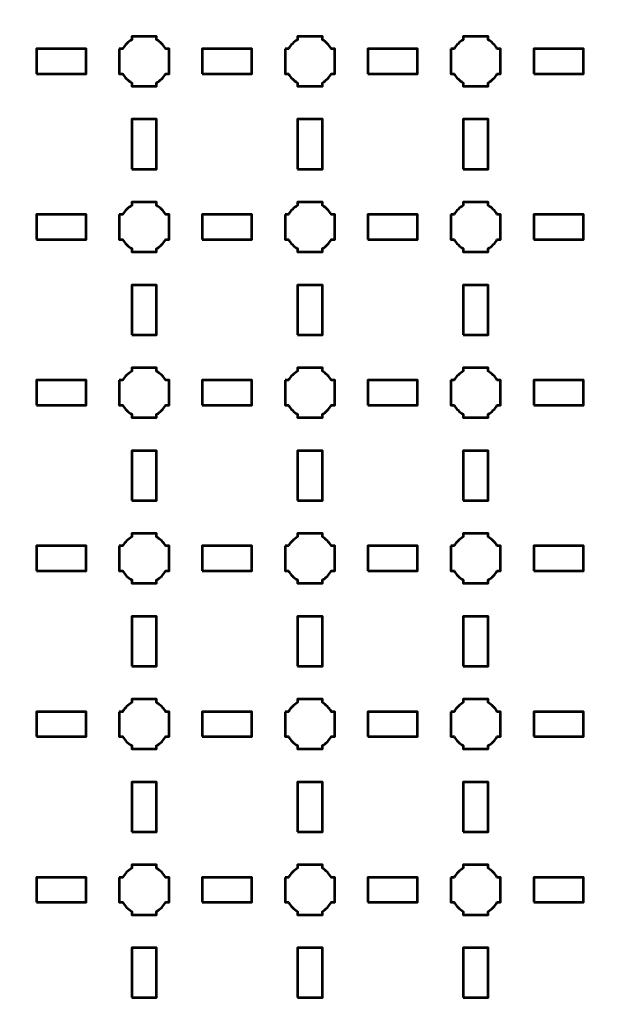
# Model space of a CAD drawing. Header units: centimetres. Extents: x -40.1 to 19.1, y -39.5 to 9.8.
# Drawn here: x -11 to -3.95, y -14.35 to -2.35 of the extents above; entities that cross this region are included whole.
import ezdxf

# ---------------------------------------------------------------- set-up
doc = ezdxf.new("R2010")
doc.units = ezdxf.units.CM
doc.header["$MEASUREMENT"] = 0
doc.layers.add('Layer 1', color=7, linetype='Continuous')

msp = doc.modelspace()

# ---------------------------------------------------------------- linework, layer by layer
at = {"layer": 'Layer 1', "color": 250, "lineweight": 53}
for points in [[(-10.8, -3), (-10.2, -3), (-10.2, -2.7), (-10.8, -2.7), (-10.8, -3)], [(-8.8, -3), (-8.2, -3), (-8.2, -2.7), (-8.8, -2.7), (-8.8, -3)], [(-6.8, -3), (-6.2, -3), (-6.2, -2.7), (-6.8, -2.7), (-6.8, -3)], [(-4.8, -3), (-4.2, -3), (-4.2, -2.7), (-4.8, -2.7), (-4.8, -3)], [(-9.65, -4.15), (-9.35, -4.15), (-9.35, -3.55), (-9.65, -3.55), (-9.65, -4.15)], [(-7.65, -4.15), (-7.35, -4.15), (-7.35, -3.55), (-7.65, -3.55), (-7.65, -4.15)], [(-5.65, -4.15), (-5.35, -4.15), (-5.35, -3.55), (-5.65, -3.55), (-5.65, -4.15)], [(-10.8, -5), (-10.2, -5), (-10.2, -4.7), (-10.8, -4.7), (-10.8, -5)], [(-8.8, -5), (-8.2, -5), (-8.2, -4.7), (-8.8, -4.7), (-8.8, -5)], [(-6.8, -5), (-6.2, -5), (-6.2, -4.7), (-6.8, -4.7), (-6.8, -5)], [(-4.8, -5), (-4.2, -5), (-4.2, -4.7), (-4.8, -4.7), (-4.8, -5)], [(-9.65, -6.15), (-9.35, -6.15), (-9.35, -5.55), (-9.65, -5.55), (-9.65, -6.15)], [(-7.65, -6.15), (-7.35, -6.15), (-7.35, -5.55), (-7.65, -5.55), (-7.65, -6.15)], [(-5.65, -6.15), (-5.35, -6.15), (-5.35, -5.55), (-5.65, -5.55), (-5.65, -6.15)], [(-10.8, -7), (-10.2, -7), (-10.2, -6.7), (-10.8, -6.7), (-10.8, -7)], [(-8.8, -7), (-8.2, -7), (-8.2, -6.7), (-8.8, -6.7), (-8.8, -7)], [(-6.8, -7), (-6.2, -7), (-6.2, -6.7), (-6.8, -6.7), (-6.8, -7)], [(-4.8, -7), (-4.2, -7), (-4.2, -6.7), (-4.8, -6.7), (-4.8, -7)], [(-9.65, -8.15), (-9.35, -8.15), (-9.35, -7.55), (-9.65, -7.55), (-9.65, -8.15)], [(-7.65, -8.15), (-7.35, -8.15), (-7.35, -7.55), (-7.65, -7.55), (-7.65, -8.15)], [(-5.65, -8.15), (-5.35, -8.15), (-5.35, -7.55), (-5.65, -7.55), (-5.65, -8.15)], [(-10.8, -9), (-10.2, -9), (-10.2, -8.7), (-10.8, -8.7), (-10.8, -9)], [(-8.8, -9), (-8.2, -9), (-8.2, -8.7), (-8.8, -8.7), (-8.8, -9)], [(-6.8, -9), (-6.2, -9), (-6.2, -8.7), (-6.8, -8.7), (-6.8, -9)], [(-4.8, -9), (-4.2, -9), (-4.2, -8.7), (-4.8, -8.7), (-4.8, -9)], [(-9.65, -10.15), (-9.35, -10.15), (-9.35, -9.55), (-9.65, -9.55), (-9.65, -10.15)], [(-7.65, -10.15), (-7.35, -10.15), (-7.35, -9.55), (-7.65, -9.55), (-7.65, -10.15)], [(-5.65, -10.15), (-5.35, -10.15), (-5.35, -9.55), (-5.65, -9.55), (-5.65, -10.15)], [(-10.8, -11), (-10.2, -11), (-10.2, -10.7), (-10.8, -10.7), (-10.8, -11)], [(-8.8, -11), (-8.2, -11), (-8.2, -10.7), (-8.8, -10.7), (-8.8, -11)], [(-6.8, -11), (-6.2, -11), (-6.2, -10.7), (-6.8, -10.7), (-6.8, -11)], [(-4.8, -11), (-4.2, -11), (-4.2, -10.7), (-4.8, -10.7), (-4.8, -11)], [(-9.65, -12.15), (-9.35, -12.15), (-9.35, -11.55), (-9.65, -11.55), (-9.65, -12.15)], [(-7.65, -12.15), (-7.35, -12.15), (-7.35, -11.55), (-7.65, -11.55), (-7.65, -12.15)], [(-5.65, -12.15), (-5.35, -12.15), (-5.35, -11.55), (-5.65, -11.55), (-5.65, -12.15)], [(-10.8, -13), (-10.2, -13), (-10.2, -12.7), (-10.8, -12.7), (-10.8, -13)], [(-8.8, -13), (-8.2, -13), (-8.2, -12.7), (-8.8, -12.7), (-8.8, -13)], [(-6.8, -13), (-6.2, -13), (-6.2, -12.7), (-6.8, -12.7), (-6.8, -13)], [(-4.8, -13), (-4.2, -13), (-4.2, -12.7), (-4.8, -12.7), (-4.8, -13)], [(-9.65, -14.15), (-9.35, -14.15), (-9.35, -13.55), (-9.65, -13.55), (-9.65, -14.15)], [(-7.65, -14.15), (-7.35, -14.15), (-7.35, -13.55), (-7.65, -13.55), (-7.65, -14.15)], [(-5.65, -14.15), (-5.35, -14.15), (-5.35, -13.55), (-5.65, -13.55), (-5.65, -14.15)]]:
    msp.add_lwpolyline(points, close=True, dxfattribs=at)
msp.add_open_spline([(-40.15, -39), (-40.15, -39), (-40.15, 9.3), (-40.15, 9.3), (-40.15, 9.3), (-40.15, 9.57609), (-39.92609, 9.8), (-39.65, 9.8), (-39.65, 9.8), (-39.65, 9.8), (18.65, 9.8), (18.65, 9.8), (18.65, 9.8), (18.92609, 9.8), (19.15, 9.57609), (19.15, 9.3), (19.15, 9.3), (19.15, 9.3), (19.15, -39), (19.15, -39), (19.15, -39), (19.15, -39.27609), (18.92609, -39.5), (18.65, -39.5), (18.65, -39.5), (18.65, -39.5), (-39.65, -39.5), (-39.65, -39.5), (-39.65, -39.5), (-39.92609, -39.5), (-40.15, -39.27609), (-40.15, -39)], degree=3, knots=[0, 0, 0, 0, 0.125, 0.125, 0.125, 0.125, 0.25, 0.25, 0.25, 0.25, 0.375, 0.375, 0.375, 0.375, 0.5, 0.5, 0.5, 0.5, 0.625, 0.625, 0.625, 0.625, 0.75, 0.75, 0.75, 0.75, 0.875, 0.875, 0.875, 0.875, 1, 1, 1, 1], dxfattribs=at)
at = {"layer": 'Layer 1', "lineweight": 53}
for points in [[(-9.8, -2.7), (-9.8, -2.7), (-9.75985, -2.7), (-9.75985, -2.7), (-9.75985, -2.7), (-9.7335, -2.65447), (-9.69553, -2.6165), (-9.65, -2.59015), (-9.65, -2.59015), (-9.65, -2.59015), (-9.65, -2.55), (-9.65, -2.55), (-9.65, -2.55), (-9.65, -2.55), (-9.5, -2.55), (-9.5, -2.55), (-9.5, -2.55), (-9.5, -2.55), (-9.35, -2.55), (-9.35, -2.55), (-9.35, -2.55), (-9.35, -2.55), (-9.35, -2.59015), (-9.35, -2.59015), (-9.35, -2.59015), (-9.30447, -2.6165), (-9.2665, -2.65447), (-9.24015, -2.7), (-9.24015, -2.7), (-9.24015, -2.7), (-9.2, -2.7), (-9.2, -2.7), (-9.2, -2.7), (-9.2, -2.7), (-9.2, -2.85), (-9.2, -2.85), (-9.2, -2.85), (-9.2, -2.85), (-9.2, -3), (-9.2, -3), (-9.2, -3), (-9.2, -3), (-9.24015, -3), (-9.24015, -3), (-9.24015, -3), (-9.2665, -3.04553), (-9.30447, -3.0835), (-9.35, -3.10985), (-9.35, -3.10985), (-9.35, -3.10985), (-9.35, -3.15), (-9.35, -3.15), (-9.35, -3.15), (-9.35, -3.15), (-9.5, -3.15), (-9.5, -3.15), (-9.5, -3.15), (-9.5, -3.15), (-9.65, -3.15), (-9.65, -3.15), (-9.65, -3.15), (-9.65, -3.15), (-9.65, -3.10985), (-9.65, -3.10985), (-9.65, -3.10985), (-9.69553, -3.0835), (-9.7335, -3.04553), (-9.75985, -3), (-9.75985, -3), (-9.75985, -3), (-9.8, -3), (-9.8, -3), (-9.8, -3), (-9.8, -3), (-9.8, -2.85), (-9.8, -2.85), (-9.8, -2.85), (-9.8, -2.85), (-9.8, -2.7), (-9.8, -2.7)], [(-7.8, -2.7), (-7.8, -2.7), (-7.75985, -2.7), (-7.75985, -2.7), (-7.75985, -2.7), (-7.7335, -2.65447), (-7.69553, -2.6165), (-7.65, -2.59015), (-7.65, -2.59015), (-7.65, -2.59015), (-7.65, -2.55), (-7.65, -2.55), (-7.65, -2.55), (-7.65, -2.55), (-7.5, -2.55), (-7.5, -2.55), (-7.5, -2.55), (-7.5, -2.55), (-7.35, -2.55), (-7.35, -2.55), (-7.35, -2.55), (-7.35, -2.55), (-7.35, -2.59015), (-7.35, -2.59015), (-7.35, -2.59015), (-7.30447, -2.6165), (-7.2665, -2.65447), (-7.24015, -2.7), (-7.24015, -2.7), (-7.24015, -2.7), (-7.2, -2.7), (-7.2, -2.7), (-7.2, -2.7), (-7.2, -2.7), (-7.2, -2.85), (-7.2, -2.85), (-7.2, -2.85), (-7.2, -2.85), (-7.2, -3), (-7.2, -3), (-7.2, -3), (-7.2, -3), (-7.24015, -3), (-7.24015, -3), (-7.24015, -3), (-7.2665, -3.04553), (-7.30447, -3.0835), (-7.35, -3.10985), (-7.35, -3.10985), (-7.35, -3.10985), (-7.35, -3.15), (-7.35, -3.15), (-7.35, -3.15), (-7.35, -3.15), (-7.5, -3.15), (-7.5, -3.15), (-7.5, -3.15), (-7.5, -3.15), (-7.65, -3.15), (-7.65, -3.15), (-7.65, -3.15), (-7.65, -3.15), (-7.65, -3.10985), (-7.65, -3.10985), (-7.65, -3.10985), (-7.69553, -3.0835), (-7.7335, -3.04553), (-7.75985, -3), (-7.75985, -3), (-7.75985, -3), (-7.8, -3), (-7.8, -3), (-7.8, -3), (-7.8, -3), (-7.8, -2.85), (-7.8, -2.85), (-7.8, -2.85), (-7.8, -2.85), (-7.8, -2.7), (-7.8, -2.7)], [(-5.8, -2.7), (-5.8, -2.7), (-5.75985, -2.7), (-5.75985, -2.7), (-5.75985, -2.7), (-5.7335, -2.65447), (-5.69553, -2.6165), (-5.65, -2.59015), (-5.65, -2.59015), (-5.65, -2.59015), (-5.65, -2.55), (-5.65, -2.55), (-5.65, -2.55), (-5.65, -2.55), (-5.5, -2.55), (-5.5, -2.55), (-5.5, -2.55), (-5.5, -2.55), (-5.35, -2.55), (-5.35, -2.55), (-5.35, -2.55), (-5.35, -2.55), (-5.35, -2.59015), (-5.35, -2.59015), (-5.35, -2.59015), (-5.30447, -2.6165), (-5.2665, -2.65447), (-5.24015, -2.7), (-5.24015, -2.7), (-5.24015, -2.7), (-5.2, -2.7), (-5.2, -2.7), (-5.2, -2.7), (-5.2, -2.7), (-5.2, -2.85), (-5.2, -2.85), (-5.2, -2.85), (-5.2, -2.85), (-5.2, -3), (-5.2, -3), (-5.2, -3), (-5.2, -3), (-5.24015, -3), (-5.24015, -3), (-5.24015, -3), (-5.2665, -3.04553), (-5.30447, -3.0835), (-5.35, -3.10985), (-5.35, -3.10985), (-5.35, -3.10985), (-5.35, -3.15), (-5.35, -3.15), (-5.35, -3.15), (-5.35, -3.15), (-5.5, -3.15), (-5.5, -3.15), (-5.5, -3.15), (-5.5, -3.15), (-5.65, -3.15), (-5.65, -3.15), (-5.65, -3.15), (-5.65, -3.15), (-5.65, -3.10985), (-5.65, -3.10985), (-5.65, -3.10985), (-5.69553, -3.0835), (-5.7335, -3.04553), (-5.75985, -3), (-5.75985, -3), (-5.75985, -3), (-5.8, -3), (-5.8, -3), (-5.8, -3), (-5.8, -3), (-5.8, -2.85), (-5.8, -2.85), (-5.8, -2.85), (-5.8, -2.85), (-5.8, -2.7), (-5.8, -2.7)], [(-9.8, -4.7), (-9.8, -4.7), (-9.75985, -4.7), (-9.75985, -4.7), (-9.75985, -4.7), (-9.7335, -4.65447), (-9.69553, -4.6165), (-9.65, -4.59015), (-9.65, -4.59015), (-9.65, -4.59015), (-9.65, -4.55), (-9.65, -4.55), (-9.65, -4.55), (-9.65, -4.55), (-9.5, -4.55), (-9.5, -4.55), (-9.5, -4.55), (-9.5, -4.55), (-9.35, -4.55), (-9.35, -4.55), (-9.35, -4.55), (-9.35, -4.55), (-9.35, -4.59015), (-9.35, -4.59015), (-9.35, -4.59015), (-9.30447, -4.6165), (-9.2665, -4.65447), (-9.24015, -4.7), (-9.24015, -4.7), (-9.24015, -4.7), (-9.2, -4.7), (-9.2, -4.7), (-9.2, -4.7), (-9.2, -4.7), (-9.2, -4.85), (-9.2, -4.85), (-9.2, -4.85), (-9.2, -4.85), (-9.2, -5), (-9.2, -5), (-9.2, -5), (-9.2, -5), (-9.24015, -5), (-9.24015, -5), (-9.24015, -5), (-9.2665, -5.04553), (-9.30447, -5.0835), (-9.35, -5.10985), (-9.35, -5.10985), (-9.35, -5.10985), (-9.35, -5.15), (-9.35, -5.15), (-9.35, -5.15), (-9.35, -5.15), (-9.5, -5.15), (-9.5, -5.15), (-9.5, -5.15), (-9.5, -5.15), (-9.65, -5.15), (-9.65, -5.15), (-9.65, -5.15), (-9.65, -5.15), (-9.65, -5.10985), (-9.65, -5.10985), (-9.65, -5.10985), (-9.69553, -5.0835), (-9.7335, -5.04553), (-9.75985, -5), (-9.75985, -5), (-9.75985, -5), (-9.8, -5), (-9.8, -5), (-9.8, -5), (-9.8, -5), (-9.8, -4.85), (-9.8, -4.85), (-9.8, -4.85), (-9.8, -4.85), (-9.8, -4.7), (-9.8, -4.7)], [(-7.8, -4.7), (-7.8, -4.7), (-7.75985, -4.7), (-7.75985, -4.7), (-7.75985, -4.7), (-7.7335, -4.65447), (-7.69553, -4.6165), (-7.65, -4.59015), (-7.65, -4.59015), (-7.65, -4.59015), (-7.65, -4.55), (-7.65, -4.55), (-7.65, -4.55), (-7.65, -4.55), (-7.5, -4.55), (-7.5, -4.55), (-7.5, -4.55), (-7.5, -4.55), (-7.35, -4.55), (-7.35, -4.55), (-7.35, -4.55), (-7.35, -4.55), (-7.35, -4.59015), (-7.35, -4.59015), (-7.35, -4.59015), (-7.30447, -4.6165), (-7.2665, -4.65447), (-7.24015, -4.7), (-7.24015, -4.7), (-7.24015, -4.7), (-7.2, -4.7), (-7.2, -4.7), (-7.2, -4.7), (-7.2, -4.7), (-7.2, -4.85), (-7.2, -4.85), (-7.2, -4.85), (-7.2, -4.85), (-7.2, -5), (-7.2, -5), (-7.2, -5), (-7.2, -5), (-7.24015, -5), (-7.24015, -5), (-7.24015, -5), (-7.2665, -5.04553), (-7.30447, -5.0835), (-7.35, -5.10985), (-7.35, -5.10985), (-7.35, -5.10985), (-7.35, -5.15), (-7.35, -5.15), (-7.35, -5.15), (-7.35, -5.15), (-7.5, -5.15), (-7.5, -5.15), (-7.5, -5.15), (-7.5, -5.15), (-7.65, -5.15), (-7.65, -5.15), (-7.65, -5.15), (-7.65, -5.15), (-7.65, -5.10985), (-7.65, -5.10985), (-7.65, -5.10985), (-7.69553, -5.0835), (-7.7335, -5.04553), (-7.75985, -5), (-7.75985, -5), (-7.75985, -5), (-7.8, -5), (-7.8, -5), (-7.8, -5), (-7.8, -5), (-7.8, -4.85), (-7.8, -4.85), (-7.8, -4.85), (-7.8, -4.85), (-7.8, -4.7), (-7.8, -4.7)], [(-5.8, -4.7), (-5.8, -4.7), (-5.75985, -4.7), (-5.75985, -4.7), (-5.75985, -4.7), (-5.7335, -4.65447), (-5.69553, -4.6165), (-5.65, -4.59015), (-5.65, -4.59015), (-5.65, -4.59015), (-5.65, -4.55), (-5.65, -4.55), (-5.65, -4.55), (-5.65, -4.55), (-5.5, -4.55), (-5.5, -4.55), (-5.5, -4.55), (-5.5, -4.55), (-5.35, -4.55), (-5.35, -4.55), (-5.35, -4.55), (-5.35, -4.55), (-5.35, -4.59015), (-5.35, -4.59015), (-5.35, -4.59015), (-5.30447, -4.6165), (-5.2665, -4.65447), (-5.24015, -4.7), (-5.24015, -4.7), (-5.24015, -4.7), (-5.2, -4.7), (-5.2, -4.7), (-5.2, -4.7), (-5.2, -4.7), (-5.2, -4.85), (-5.2, -4.85), (-5.2, -4.85), (-5.2, -4.85), (-5.2, -5), (-5.2, -5), (-5.2, -5), (-5.2, -5), (-5.24015, -5), (-5.24015, -5), (-5.24015, -5), (-5.2665, -5.04553), (-5.30447, -5.0835), (-5.35, -5.10985), (-5.35, -5.10985), (-5.35, -5.10985), (-5.35, -5.15), (-5.35, -5.15), (-5.35, -5.15), (-5.35, -5.15), (-5.5, -5.15), (-5.5, -5.15), (-5.5, -5.15), (-5.5, -5.15), (-5.65, -5.15), (-5.65, -5.15), (-5.65, -5.15), (-5.65, -5.15), (-5.65, -5.10985), (-5.65, -5.10985), (-5.65, -5.10985), (-5.69553, -5.0835), (-5.7335, -5.04553), (-5.75985, -5), (-5.75985, -5), (-5.75985, -5), (-5.8, -5), (-5.8, -5), (-5.8, -5), (-5.8, -5), (-5.8, -4.85), (-5.8, -4.85), (-5.8, -4.85), (-5.8, -4.85), (-5.8, -4.7), (-5.8, -4.7)], [(-9.8, -6.7), (-9.8, -6.7), (-9.75985, -6.7), (-9.75985, -6.7), (-9.75985, -6.7), (-9.7335, -6.65447), (-9.69553, -6.6165), (-9.65, -6.59015), (-9.65, -6.59015), (-9.65, -6.59015), (-9.65, -6.55), (-9.65, -6.55), (-9.65, -6.55), (-9.65, -6.55), (-9.5, -6.55), (-9.5, -6.55), (-9.5, -6.55), (-9.5, -6.55), (-9.35, -6.55), (-9.35, -6.55), (-9.35, -6.55), (-9.35, -6.55), (-9.35, -6.59015), (-9.35, -6.59015), (-9.35, -6.59015), (-9.30447, -6.6165), (-9.2665, -6.65447), (-9.24015, -6.7), (-9.24015, -6.7), (-9.24015, -6.7), (-9.2, -6.7), (-9.2, -6.7), (-9.2, -6.7), (-9.2, -6.7), (-9.2, -6.85), (-9.2, -6.85), (-9.2, -6.85), (-9.2, -6.85), (-9.2, -7), (-9.2, -7), (-9.2, -7), (-9.2, -7), (-9.24015, -7), (-9.24015, -7), (-9.24015, -7), (-9.2665, -7.04553), (-9.30447, -7.0835), (-9.35, -7.10985), (-9.35, -7.10985), (-9.35, -7.10985), (-9.35, -7.15), (-9.35, -7.15), (-9.35, -7.15), (-9.35, -7.15), (-9.5, -7.15), (-9.5, -7.15), (-9.5, -7.15), (-9.5, -7.15), (-9.65, -7.15), (-9.65, -7.15), (-9.65, -7.15), (-9.65, -7.15), (-9.65, -7.10985), (-9.65, -7.10985), (-9.65, -7.10985), (-9.69553, -7.0835), (-9.7335, -7.04553), (-9.75985, -7), (-9.75985, -7), (-9.75985, -7), (-9.8, -7), (-9.8, -7), (-9.8, -7), (-9.8, -7), (-9.8, -6.85), (-9.8, -6.85), (-9.8, -6.85), (-9.8, -6.85), (-9.8, -6.7), (-9.8, -6.7)], [(-7.8, -6.7), (-7.8, -6.7), (-7.75985, -6.7), (-7.75985, -6.7), (-7.75985, -6.7), (-7.7335, -6.65447), (-7.69553, -6.6165), (-7.65, -6.59015), (-7.65, -6.59015), (-7.65, -6.59015), (-7.65, -6.55), (-7.65, -6.55), (-7.65, -6.55), (-7.65, -6.55), (-7.5, -6.55), (-7.5, -6.55), (-7.5, -6.55), (-7.5, -6.55), (-7.35, -6.55), (-7.35, -6.55), (-7.35, -6.55), (-7.35, -6.55), (-7.35, -6.59015), (-7.35, -6.59015), (-7.35, -6.59015), (-7.30447, -6.6165), (-7.2665, -6.65447), (-7.24015, -6.7), (-7.24015, -6.7), (-7.24015, -6.7), (-7.2, -6.7), (-7.2, -6.7), (-7.2, -6.7), (-7.2, -6.7), (-7.2, -6.85), (-7.2, -6.85), (-7.2, -6.85), (-7.2, -6.85), (-7.2, -7), (-7.2, -7), (-7.2, -7), (-7.2, -7), (-7.24015, -7), (-7.24015, -7), (-7.24015, -7), (-7.2665, -7.04553), (-7.30447, -7.0835), (-7.35, -7.10985), (-7.35, -7.10985), (-7.35, -7.10985), (-7.35, -7.15), (-7.35, -7.15), (-7.35, -7.15), (-7.35, -7.15), (-7.5, -7.15), (-7.5, -7.15), (-7.5, -7.15), (-7.5, -7.15), (-7.65, -7.15), (-7.65, -7.15), (-7.65, -7.15), (-7.65, -7.15), (-7.65, -7.10985), (-7.65, -7.10985), (-7.65, -7.10985), (-7.69553, -7.0835), (-7.7335, -7.04553), (-7.75985, -7), (-7.75985, -7), (-7.75985, -7), (-7.8, -7), (-7.8, -7), (-7.8, -7), (-7.8, -7), (-7.8, -6.85), (-7.8, -6.85), (-7.8, -6.85), (-7.8, -6.85), (-7.8, -6.7), (-7.8, -6.7)], [(-5.8, -6.7), (-5.8, -6.7), (-5.75985, -6.7), (-5.75985, -6.7), (-5.75985, -6.7), (-5.7335, -6.65447), (-5.69553, -6.6165), (-5.65, -6.59015), (-5.65, -6.59015), (-5.65, -6.59015), (-5.65, -6.55), (-5.65, -6.55), (-5.65, -6.55), (-5.65, -6.55), (-5.5, -6.55), (-5.5, -6.55), (-5.5, -6.55), (-5.5, -6.55), (-5.35, -6.55), (-5.35, -6.55), (-5.35, -6.55), (-5.35, -6.55), (-5.35, -6.59015), (-5.35, -6.59015), (-5.35, -6.59015), (-5.30447, -6.6165), (-5.2665, -6.65447), (-5.24015, -6.7), (-5.24015, -6.7), (-5.24015, -6.7), (-5.2, -6.7), (-5.2, -6.7), (-5.2, -6.7), (-5.2, -6.7), (-5.2, -6.85), (-5.2, -6.85), (-5.2, -6.85), (-5.2, -6.85), (-5.2, -7), (-5.2, -7), (-5.2, -7), (-5.2, -7), (-5.24015, -7), (-5.24015, -7), (-5.24015, -7), (-5.2665, -7.04553), (-5.30447, -7.0835), (-5.35, -7.10985), (-5.35, -7.10985), (-5.35, -7.10985), (-5.35, -7.15), (-5.35, -7.15), (-5.35, -7.15), (-5.35, -7.15), (-5.5, -7.15), (-5.5, -7.15), (-5.5, -7.15), (-5.5, -7.15), (-5.65, -7.15), (-5.65, -7.15), (-5.65, -7.15), (-5.65, -7.15), (-5.65, -7.10985), (-5.65, -7.10985), (-5.65, -7.10985), (-5.69553, -7.0835), (-5.7335, -7.04553), (-5.75985, -7), (-5.75985, -7), (-5.75985, -7), (-5.8, -7), (-5.8, -7), (-5.8, -7), (-5.8, -7), (-5.8, -6.85), (-5.8, -6.85), (-5.8, -6.85), (-5.8, -6.85), (-5.8, -6.7), (-5.8, -6.7)], [(-9.8, -8.7), (-9.8, -8.7), (-9.75985, -8.7), (-9.75985, -8.7), (-9.75985, -8.7), (-9.7335, -8.65447), (-9.69553, -8.6165), (-9.65, -8.59015), (-9.65, -8.59015), (-9.65, -8.59015), (-9.65, -8.55), (-9.65, -8.55), (-9.65, -8.55), (-9.65, -8.55), (-9.5, -8.55), (-9.5, -8.55), (-9.5, -8.55), (-9.5, -8.55), (-9.35, -8.55), (-9.35, -8.55), (-9.35, -8.55), (-9.35, -8.55), (-9.35, -8.59015), (-9.35, -8.59015), (-9.35, -8.59015), (-9.30447, -8.6165), (-9.2665, -8.65447), (-9.24015, -8.7), (-9.24015, -8.7), (-9.24015, -8.7), (-9.2, -8.7), (-9.2, -8.7), (-9.2, -8.7), (-9.2, -8.7), (-9.2, -8.85), (-9.2, -8.85), (-9.2, -8.85), (-9.2, -8.85), (-9.2, -9), (-9.2, -9), (-9.2, -9), (-9.2, -9), (-9.24015, -9), (-9.24015, -9), (-9.24015, -9), (-9.2665, -9.04553), (-9.30447, -9.0835), (-9.35, -9.10985), (-9.35, -9.10985), (-9.35, -9.10985), (-9.35, -9.15), (-9.35, -9.15), (-9.35, -9.15), (-9.35, -9.15), (-9.5, -9.15), (-9.5, -9.15), (-9.5, -9.15), (-9.5, -9.15), (-9.65, -9.15), (-9.65, -9.15), (-9.65, -9.15), (-9.65, -9.15), (-9.65, -9.10985), (-9.65, -9.10985), (-9.65, -9.10985), (-9.69553, -9.0835), (-9.7335, -9.04553), (-9.75985, -9), (-9.75985, -9), (-9.75985, -9), (-9.8, -9), (-9.8, -9), (-9.8, -9), (-9.8, -9), (-9.8, -8.85), (-9.8, -8.85), (-9.8, -8.85), (-9.8, -8.85), (-9.8, -8.7), (-9.8, -8.7)], [(-7.8, -8.7), (-7.8, -8.7), (-7.75985, -8.7), (-7.75985, -8.7), (-7.75985, -8.7), (-7.7335, -8.65447), (-7.69553, -8.6165), (-7.65, -8.59015), (-7.65, -8.59015), (-7.65, -8.59015), (-7.65, -8.55), (-7.65, -8.55), (-7.65, -8.55), (-7.65, -8.55), (-7.5, -8.55), (-7.5, -8.55), (-7.5, -8.55), (-7.5, -8.55), (-7.35, -8.55), (-7.35, -8.55), (-7.35, -8.55), (-7.35, -8.55), (-7.35, -8.59015), (-7.35, -8.59015), (-7.35, -8.59015), (-7.30447, -8.6165), (-7.2665, -8.65447), (-7.24015, -8.7), (-7.24015, -8.7), (-7.24015, -8.7), (-7.2, -8.7), (-7.2, -8.7), (-7.2, -8.7), (-7.2, -8.7), (-7.2, -8.85), (-7.2, -8.85), (-7.2, -8.85), (-7.2, -8.85), (-7.2, -9), (-7.2, -9), (-7.2, -9), (-7.2, -9), (-7.24015, -9), (-7.24015, -9), (-7.24015, -9), (-7.2665, -9.04553), (-7.30447, -9.0835), (-7.35, -9.10985), (-7.35, -9.10985), (-7.35, -9.10985), (-7.35, -9.15), (-7.35, -9.15), (-7.35, -9.15), (-7.35, -9.15), (-7.5, -9.15), (-7.5, -9.15), (-7.5, -9.15), (-7.5, -9.15), (-7.65, -9.15), (-7.65, -9.15), (-7.65, -9.15), (-7.65, -9.15), (-7.65, -9.10985), (-7.65, -9.10985), (-7.65, -9.10985), (-7.69553, -9.0835), (-7.7335, -9.04553), (-7.75985, -9), (-7.75985, -9), (-7.75985, -9), (-7.8, -9), (-7.8, -9), (-7.8, -9), (-7.8, -9), (-7.8, -8.85), (-7.8, -8.85), (-7.8, -8.85), (-7.8, -8.85), (-7.8, -8.7), (-7.8, -8.7)], [(-5.8, -8.7), (-5.8, -8.7), (-5.75985, -8.7), (-5.75985, -8.7), (-5.75985, -8.7), (-5.7335, -8.65447), (-5.69553, -8.6165), (-5.65, -8.59015), (-5.65, -8.59015), (-5.65, -8.59015), (-5.65, -8.55), (-5.65, -8.55), (-5.65, -8.55), (-5.65, -8.55), (-5.5, -8.55), (-5.5, -8.55), (-5.5, -8.55), (-5.5, -8.55), (-5.35, -8.55), (-5.35, -8.55), (-5.35, -8.55), (-5.35, -8.55), (-5.35, -8.59015), (-5.35, -8.59015), (-5.35, -8.59015), (-5.30447, -8.6165), (-5.2665, -8.65447), (-5.24015, -8.7), (-5.24015, -8.7), (-5.24015, -8.7), (-5.2, -8.7), (-5.2, -8.7), (-5.2, -8.7), (-5.2, -8.7), (-5.2, -8.85), (-5.2, -8.85), (-5.2, -8.85), (-5.2, -8.85), (-5.2, -9), (-5.2, -9), (-5.2, -9), (-5.2, -9), (-5.24015, -9), (-5.24015, -9), (-5.24015, -9), (-5.2665, -9.04553), (-5.30447, -9.0835), (-5.35, -9.10985), (-5.35, -9.10985), (-5.35, -9.10985), (-5.35, -9.15), (-5.35, -9.15), (-5.35, -9.15), (-5.35, -9.15), (-5.5, -9.15), (-5.5, -9.15), (-5.5, -9.15), (-5.5, -9.15), (-5.65, -9.15), (-5.65, -9.15), (-5.65, -9.15), (-5.65, -9.15), (-5.65, -9.10985), (-5.65, -9.10985), (-5.65, -9.10985), (-5.69553, -9.0835), (-5.7335, -9.04553), (-5.75985, -9), (-5.75985, -9), (-5.75985, -9), (-5.8, -9), (-5.8, -9), (-5.8, -9), (-5.8, -9), (-5.8, -8.85), (-5.8, -8.85), (-5.8, -8.85), (-5.8, -8.85), (-5.8, -8.7), (-5.8, -8.7)], [(-9.8, -10.7), (-9.8, -10.7), (-9.75985, -10.7), (-9.75985, -10.7), (-9.75985, -10.7), (-9.7335, -10.65447), (-9.69553, -10.6165), (-9.65, -10.59015), (-9.65, -10.59015), (-9.65, -10.59015), (-9.65, -10.55), (-9.65, -10.55), (-9.65, -10.55), (-9.65, -10.55), (-9.5, -10.55), (-9.5, -10.55), (-9.5, -10.55), (-9.5, -10.55), (-9.35, -10.55), (-9.35, -10.55), (-9.35, -10.55), (-9.35, -10.55), (-9.35, -10.59015), (-9.35, -10.59015), (-9.35, -10.59015), (-9.30447, -10.6165), (-9.2665, -10.65447), (-9.24015, -10.7), (-9.24015, -10.7), (-9.24015, -10.7), (-9.2, -10.7), (-9.2, -10.7), (-9.2, -10.7), (-9.2, -10.7), (-9.2, -10.85), (-9.2, -10.85), (-9.2, -10.85), (-9.2, -10.85), (-9.2, -11), (-9.2, -11), (-9.2, -11), (-9.2, -11), (-9.24015, -11), (-9.24015, -11), (-9.24015, -11), (-9.2665, -11.04553), (-9.30447, -11.0835), (-9.35, -11.10985), (-9.35, -11.10985), (-9.35, -11.10985), (-9.35, -11.15), (-9.35, -11.15), (-9.35, -11.15), (-9.35, -11.15), (-9.5, -11.15), (-9.5, -11.15), (-9.5, -11.15), (-9.5, -11.15), (-9.65, -11.15), (-9.65, -11.15), (-9.65, -11.15), (-9.65, -11.15), (-9.65, -11.10985), (-9.65, -11.10985), (-9.65, -11.10985), (-9.69553, -11.0835), (-9.7335, -11.04553), (-9.75985, -11), (-9.75985, -11), (-9.75985, -11), (-9.8, -11), (-9.8, -11), (-9.8, -11), (-9.8, -11), (-9.8, -10.85), (-9.8, -10.85), (-9.8, -10.85), (-9.8, -10.85), (-9.8, -10.7), (-9.8, -10.7)], [(-7.8, -10.7), (-7.8, -10.7), (-7.75985, -10.7), (-7.75985, -10.7), (-7.75985, -10.7), (-7.7335, -10.65447), (-7.69553, -10.6165), (-7.65, -10.59015), (-7.65, -10.59015), (-7.65, -10.59015), (-7.65, -10.55), (-7.65, -10.55), (-7.65, -10.55), (-7.65, -10.55), (-7.5, -10.55), (-7.5, -10.55), (-7.5, -10.55), (-7.5, -10.55), (-7.35, -10.55), (-7.35, -10.55), (-7.35, -10.55), (-7.35, -10.55), (-7.35, -10.59015), (-7.35, -10.59015), (-7.35, -10.59015), (-7.30447, -10.6165), (-7.2665, -10.65447), (-7.24015, -10.7), (-7.24015, -10.7), (-7.24015, -10.7), (-7.2, -10.7), (-7.2, -10.7), (-7.2, -10.7), (-7.2, -10.7), (-7.2, -10.85), (-7.2, -10.85), (-7.2, -10.85), (-7.2, -10.85), (-7.2, -11), (-7.2, -11), (-7.2, -11), (-7.2, -11), (-7.24015, -11), (-7.24015, -11), (-7.24015, -11), (-7.2665, -11.04553), (-7.30447, -11.0835), (-7.35, -11.10985), (-7.35, -11.10985), (-7.35, -11.10985), (-7.35, -11.15), (-7.35, -11.15), (-7.35, -11.15), (-7.35, -11.15), (-7.5, -11.15), (-7.5, -11.15), (-7.5, -11.15), (-7.5, -11.15), (-7.65, -11.15), (-7.65, -11.15), (-7.65, -11.15), (-7.65, -11.15), (-7.65, -11.10985), (-7.65, -11.10985), (-7.65, -11.10985), (-7.69553, -11.0835), (-7.7335, -11.04553), (-7.75985, -11), (-7.75985, -11), (-7.75985, -11), (-7.8, -11), (-7.8, -11), (-7.8, -11), (-7.8, -11), (-7.8, -10.85), (-7.8, -10.85), (-7.8, -10.85), (-7.8, -10.85), (-7.8, -10.7), (-7.8, -10.7)], [(-5.8, -10.7), (-5.8, -10.7), (-5.75985, -10.7), (-5.75985, -10.7), (-5.75985, -10.7), (-5.7335, -10.65447), (-5.69553, -10.6165), (-5.65, -10.59015), (-5.65, -10.59015), (-5.65, -10.59015), (-5.65, -10.55), (-5.65, -10.55), (-5.65, -10.55), (-5.65, -10.55), (-5.5, -10.55), (-5.5, -10.55), (-5.5, -10.55), (-5.5, -10.55), (-5.35, -10.55), (-5.35, -10.55), (-5.35, -10.55), (-5.35, -10.55), (-5.35, -10.59015), (-5.35, -10.59015), (-5.35, -10.59015), (-5.30447, -10.6165), (-5.2665, -10.65447), (-5.24015, -10.7), (-5.24015, -10.7), (-5.24015, -10.7), (-5.2, -10.7), (-5.2, -10.7), (-5.2, -10.7), (-5.2, -10.7), (-5.2, -10.85), (-5.2, -10.85), (-5.2, -10.85), (-5.2, -10.85), (-5.2, -11), (-5.2, -11), (-5.2, -11), (-5.2, -11), (-5.24015, -11), (-5.24015, -11), (-5.24015, -11), (-5.2665, -11.04553), (-5.30447, -11.0835), (-5.35, -11.10985), (-5.35, -11.10985), (-5.35, -11.10985), (-5.35, -11.15), (-5.35, -11.15), (-5.35, -11.15), (-5.35, -11.15), (-5.5, -11.15), (-5.5, -11.15), (-5.5, -11.15), (-5.5, -11.15), (-5.65, -11.15), (-5.65, -11.15), (-5.65, -11.15), (-5.65, -11.15), (-5.65, -11.10985), (-5.65, -11.10985), (-5.65, -11.10985), (-5.69553, -11.0835), (-5.7335, -11.04553), (-5.75985, -11), (-5.75985, -11), (-5.75985, -11), (-5.8, -11), (-5.8, -11), (-5.8, -11), (-5.8, -11), (-5.8, -10.85), (-5.8, -10.85), (-5.8, -10.85), (-5.8, -10.85), (-5.8, -10.7), (-5.8, -10.7)], [(-9.8, -12.7), (-9.8, -12.7), (-9.75985, -12.7), (-9.75985, -12.7), (-9.75985, -12.7), (-9.7335, -12.65447), (-9.69553, -12.6165), (-9.65, -12.59015), (-9.65, -12.59015), (-9.65, -12.59015), (-9.65, -12.55), (-9.65, -12.55), (-9.65, -12.55), (-9.65, -12.55), (-9.5, -12.55), (-9.5, -12.55), (-9.5, -12.55), (-9.5, -12.55), (-9.35, -12.55), (-9.35, -12.55), (-9.35, -12.55), (-9.35, -12.55), (-9.35, -12.59015), (-9.35, -12.59015), (-9.35, -12.59015), (-9.30447, -12.6165), (-9.2665, -12.65447), (-9.24015, -12.7), (-9.24015, -12.7), (-9.24015, -12.7), (-9.2, -12.7), (-9.2, -12.7), (-9.2, -12.7), (-9.2, -12.7), (-9.2, -12.85), (-9.2, -12.85), (-9.2, -12.85), (-9.2, -12.85), (-9.2, -13), (-9.2, -13), (-9.2, -13), (-9.2, -13), (-9.24015, -13), (-9.24015, -13), (-9.24015, -13), (-9.2665, -13.04553), (-9.30447, -13.0835), (-9.35, -13.10985), (-9.35, -13.10985), (-9.35, -13.10985), (-9.35, -13.15), (-9.35, -13.15), (-9.35, -13.15), (-9.35, -13.15), (-9.5, -13.15), (-9.5, -13.15), (-9.5, -13.15), (-9.5, -13.15), (-9.65, -13.15), (-9.65, -13.15), (-9.65, -13.15), (-9.65, -13.15), (-9.65, -13.10985), (-9.65, -13.10985), (-9.65, -13.10985), (-9.69553, -13.0835), (-9.7335, -13.04553), (-9.75985, -13), (-9.75985, -13), (-9.75985, -13), (-9.8, -13), (-9.8, -13), (-9.8, -13), (-9.8, -13), (-9.8, -12.85), (-9.8, -12.85), (-9.8, -12.85), (-9.8, -12.85), (-9.8, -12.7), (-9.8, -12.7)], [(-7.8, -12.7), (-7.8, -12.7), (-7.75985, -12.7), (-7.75985, -12.7), (-7.75985, -12.7), (-7.7335, -12.65447), (-7.69553, -12.6165), (-7.65, -12.59015), (-7.65, -12.59015), (-7.65, -12.59015), (-7.65, -12.55), (-7.65, -12.55), (-7.65, -12.55), (-7.65, -12.55), (-7.5, -12.55), (-7.5, -12.55), (-7.5, -12.55), (-7.5, -12.55), (-7.35, -12.55), (-7.35, -12.55), (-7.35, -12.55), (-7.35, -12.55), (-7.35, -12.59015), (-7.35, -12.59015), (-7.35, -12.59015), (-7.30447, -12.6165), (-7.2665, -12.65447), (-7.24015, -12.7), (-7.24015, -12.7), (-7.24015, -12.7), (-7.2, -12.7), (-7.2, -12.7), (-7.2, -12.7), (-7.2, -12.7), (-7.2, -12.85), (-7.2, -12.85), (-7.2, -12.85), (-7.2, -12.85), (-7.2, -13), (-7.2, -13), (-7.2, -13), (-7.2, -13), (-7.24015, -13), (-7.24015, -13), (-7.24015, -13), (-7.2665, -13.04553), (-7.30447, -13.0835), (-7.35, -13.10985), (-7.35, -13.10985), (-7.35, -13.10985), (-7.35, -13.15), (-7.35, -13.15), (-7.35, -13.15), (-7.35, -13.15), (-7.5, -13.15), (-7.5, -13.15), (-7.5, -13.15), (-7.5, -13.15), (-7.65, -13.15), (-7.65, -13.15), (-7.65, -13.15), (-7.65, -13.15), (-7.65, -13.10985), (-7.65, -13.10985), (-7.65, -13.10985), (-7.69553, -13.0835), (-7.7335, -13.04553), (-7.75985, -13), (-7.75985, -13), (-7.75985, -13), (-7.8, -13), (-7.8, -13), (-7.8, -13), (-7.8, -13), (-7.8, -12.85), (-7.8, -12.85), (-7.8, -12.85), (-7.8, -12.85), (-7.8, -12.7), (-7.8, -12.7)], [(-5.8, -12.7), (-5.8, -12.7), (-5.75985, -12.7), (-5.75985, -12.7), (-5.75985, -12.7), (-5.7335, -12.65447), (-5.69553, -12.6165), (-5.65, -12.59015), (-5.65, -12.59015), (-5.65, -12.59015), (-5.65, -12.55), (-5.65, -12.55), (-5.65, -12.55), (-5.65, -12.55), (-5.5, -12.55), (-5.5, -12.55), (-5.5, -12.55), (-5.5, -12.55), (-5.35, -12.55), (-5.35, -12.55), (-5.35, -12.55), (-5.35, -12.55), (-5.35, -12.59015), (-5.35, -12.59015), (-5.35, -12.59015), (-5.30447, -12.6165), (-5.2665, -12.65447), (-5.24015, -12.7), (-5.24015, -12.7), (-5.24015, -12.7), (-5.2, -12.7), (-5.2, -12.7), (-5.2, -12.7), (-5.2, -12.7), (-5.2, -12.85), (-5.2, -12.85), (-5.2, -12.85), (-5.2, -12.85), (-5.2, -13), (-5.2, -13), (-5.2, -13), (-5.2, -13), (-5.24015, -13), (-5.24015, -13), (-5.24015, -13), (-5.2665, -13.04553), (-5.30447, -13.0835), (-5.35, -13.10985), (-5.35, -13.10985), (-5.35, -13.10985), (-5.35, -13.15), (-5.35, -13.15), (-5.35, -13.15), (-5.35, -13.15), (-5.5, -13.15), (-5.5, -13.15), (-5.5, -13.15), (-5.5, -13.15), (-5.65, -13.15), (-5.65, -13.15), (-5.65, -13.15), (-5.65, -13.15), (-5.65, -13.10985), (-5.65, -13.10985), (-5.65, -13.10985), (-5.69553, -13.0835), (-5.7335, -13.04553), (-5.75985, -13), (-5.75985, -13), (-5.75985, -13), (-5.8, -13), (-5.8, -13), (-5.8, -13), (-5.8, -13), (-5.8, -12.85), (-5.8, -12.85), (-5.8, -12.85), (-5.8, -12.85), (-5.8, -12.7), (-5.8, -12.7)]]:
    msp.add_open_spline(points, degree=3, knots=[0, 0, 0, 0, 0.05, 0.05, 0.05, 0.05, 0.1, 0.1, 0.1, 0.1, 0.15, 0.15, 0.15, 0.15, 0.2, 0.2, 0.2, 0.2, 0.25, 0.25, 0.25, 0.25, 0.3, 0.3, 0.3, 0.3, 0.35, 0.35, 0.35, 0.35, 0.4, 0.4, 0.4, 0.4, 0.45, 0.45, 0.45, 0.45, 0.5, 0.5, 0.5, 0.5, 0.55, 0.55, 0.55, 0.55, 0.6, 0.6, 0.6, 0.6, 0.65, 0.65, 0.65, 0.65, 0.7, 0.7, 0.7, 0.7, 0.75, 0.75, 0.75, 0.75, 0.8, 0.8, 0.8, 0.8, 0.85, 0.85, 0.85, 0.85, 0.9, 0.9, 0.9, 0.9, 0.95, 0.95, 0.95, 0.95, 1, 1, 1, 1], dxfattribs=at)

doc.saveas('drawing.dxf')
